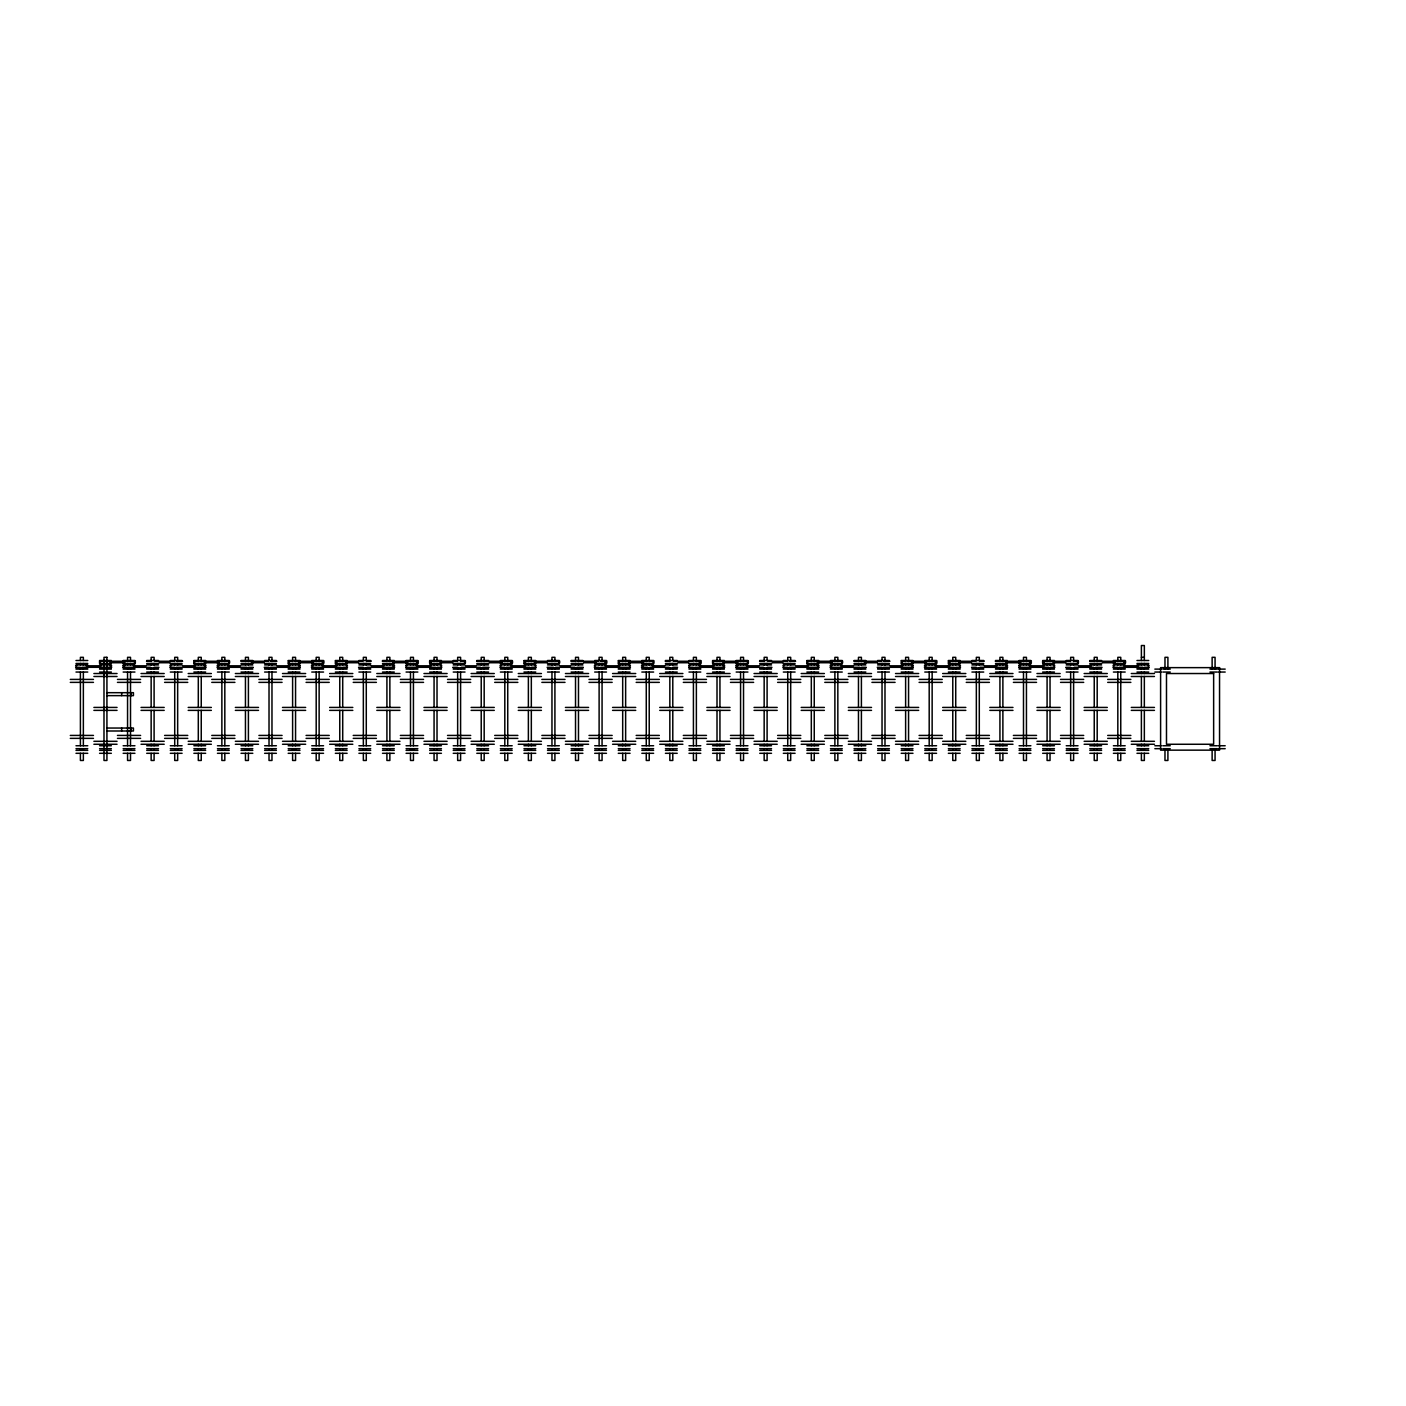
<?xml version="1.0" encoding="UTF-8"?>
<svg xmlns="http://www.w3.org/2000/svg" width="1406" height="1406" viewBox="0 0 1406 1406"><rect width="100%" height="100%" fill="white"/><g stroke="black" fill="none" stroke-linecap="round" stroke-linejoin="round"><path stroke-width="1.5" d="M1141.391 657.323L1144.343 657.323M75.994 660.504L87.77 660.504M99.562 660.504L111.355 660.504M123.148 660.504L134.941 660.504M146.716 660.504L158.509 660.504M170.302 660.504L182.095 660.504M193.87 660.504L205.663 660.504M217.455 660.504L229.248 660.504M241.024 660.504L252.816 660.504M264.609 660.504L276.402 660.504M288.177 660.504L299.97 660.504M311.763 660.504L323.556 660.504M335.349 660.504L347.124 660.504M358.917 660.504L370.709 660.504M382.502 660.504L394.278 660.504M406.07 660.504L417.863 660.504M429.656 660.504L441.431 660.504M453.224 660.504L465.017 660.504M476.81 660.504L488.585 660.504M500.378 660.504L512.171 660.504M523.963 660.504L535.756 660.504M547.532 660.504L559.324 660.504M571.117 660.504L582.91 660.504M594.685 660.504L606.478 660.504M618.271 660.504L630.064 660.504M641.839 660.504L653.632 660.504M665.425 660.504L677.217 660.504M688.993 660.504L700.786 660.504M712.578 660.504L724.371 660.504M736.164 660.504L747.939 660.504M759.732 660.504L771.525 660.504M783.318 660.504L795.093 660.504M806.886 660.504L818.679 660.504M830.471 660.504L842.247 660.504M854.04 660.504L865.832 660.504M877.625 660.504L889.4 660.504M901.193 660.504L912.986 660.504M924.779 660.504L936.572 660.504M948.347 660.504L960.14 660.504M971.933 660.504L983.725 660.504M995.501 660.504L1007.294 660.504M1019.086 660.504L1030.879 660.504M1042.654 660.504L1054.447 660.504M1066.24 660.504L1078.033 660.504M1089.808 660.504L1101.601 660.504M1113.394 660.504L1125.187 660.504M1136.979 660.504L1148.755 660.504M99.369 661.259L104.114 661.259M105.643 661.259L129.211 661.259M130.74 661.259L135.468 661.259M146.523 661.259L151.268 661.259M154.941 661.259L174.221 661.259M176.365 661.259L182.639 661.259M193.677 661.259L198.422 661.259M199.951 661.259L229.793 661.259M240.83 661.259L268.528 661.259M270.673 661.259L276.947 661.259M287.984 661.259L292.729 661.259M294.258 661.259L324.101 661.259M335.155 661.259L362.836 661.259M366.509 661.259L371.254 661.259M382.309 661.259L387.037 661.259M388.566 661.259L418.408 661.259M429.463 661.259L457.161 661.259M460.817 661.259L465.562 661.259M476.616 661.259L481.344 661.259M482.873 661.259L512.715 661.259M523.77 661.259L553.613 661.259M555.124 661.259L559.869 661.259M570.924 661.259L575.652 661.259M577.181 661.259L598.622 661.259M600.766 661.259L607.023 661.259M618.078 661.259L647.92 661.259M649.449 661.259L654.177 661.259M665.231 661.259L669.959 661.259M673.632 661.259L692.93 661.259M695.074 661.259L701.33 661.259M712.385 661.259L717.13 661.259M718.642 661.259L742.227 661.259M743.756 661.259L748.484 661.259M759.539 661.259L764.284 661.259M767.94 661.259L787.237 661.259M789.381 661.259L795.638 661.259M806.692 661.259L811.438 661.259M812.949 661.259L842.792 661.259M853.846 661.259L881.544 661.259M883.689 661.259L889.945 661.259M901 661.259L905.745 661.259M907.274 661.259L937.099 661.259M948.154 661.259L975.852 661.259M979.525 661.259L984.27 661.259M995.307 661.259L1000.053 661.259M1001.582 661.259L1031.424 661.259M1042.461 661.259L1070.159 661.259M1073.832 661.259L1078.578 661.259M1089.615 661.259L1094.36 661.259M1095.889 661.259L1125.731 661.259M99.369 662.736L100.529 662.736M109.914 662.736L124.923 662.736M134.326 662.736L135.468 662.736M159.23 662.736L169.933 662.736M193.677 662.736L194.836 662.736M204.239 662.736L219.231 662.736M228.633 662.736L229.793 662.736M251.393 662.736L264.24 662.736M287.984 662.736L289.144 662.736M298.547 662.736L313.538 662.736M322.255 662.736L324.101 662.736M335.155 662.736L336.983 662.736M345.7 662.736L358.565 662.736M392.854 662.736L407.863 662.736M416.563 662.736L418.408 662.736M429.463 662.736L431.291 662.736M440.008 662.736L452.873 662.736M464.402 662.736L465.562 662.736M489.306 662.736L502.17 662.736M510.624 662.736L512.715 662.736M523.77 662.736L525.598 662.736M534.315 662.736L547.18 662.736M558.709 662.736L559.869 662.736M583.613 662.736L596.478 662.736M604.932 662.736L607.023 662.736M618.078 662.736L619.238 662.736M628.623 662.736L643.632 662.736M653.017 662.736L654.177 662.736M677.92 662.736L688.641 662.736M699.239 662.736L701.33 662.736M712.385 662.736L713.545 662.736M722.93 662.736L737.939 662.736M747.324 662.736L748.484 662.736M772.228 662.736L782.949 662.736M806.692 662.736L807.852 662.736M817.238 662.736L832.247 662.736M841.632 662.736L842.792 662.736M864.391 662.736L877.256 662.736M901 662.736L902.16 662.736M911.545 662.736L926.554 662.736M935.271 662.736L937.099 662.736M948.154 662.736L949.999 662.736M958.716 662.736L971.564 662.736M1005.87 662.736L1020.861 662.736M1029.579 662.736L1031.424 662.736M1042.461 662.736L1044.307 662.736M1053.024 662.736L1065.871 662.736M1077.418 662.736L1078.578 662.736M1102.322 662.736L1115.169 662.736M1123.622 662.736L1125.731 662.736M75.994 663.456L87.77 663.456M99.562 663.456L111.355 663.456M123.148 663.456L134.941 663.456M146.716 663.456L158.509 663.456M170.302 663.456L182.095 663.456M193.87 663.456L205.663 663.456M217.455 663.456L229.248 663.456M241.024 663.456L252.816 663.456M264.609 663.456L276.402 663.456M288.177 663.456L299.97 663.456M311.763 663.456L323.556 663.456M335.349 663.456L347.124 663.456M358.917 663.456L370.709 663.456M382.502 663.456L394.278 663.456M406.07 663.456L417.863 663.456M429.656 663.456L441.431 663.456M453.224 663.456L465.017 663.456M476.81 663.456L488.585 663.456M500.378 663.456L512.171 663.456M523.963 663.456L535.756 663.456M547.532 663.456L559.324 663.456M571.117 663.456L582.91 663.456M594.685 663.456L606.478 663.456M618.271 663.456L630.064 663.456M641.839 663.456L653.632 663.456M665.425 663.456L677.217 663.456M688.993 663.456L700.786 663.456M712.578 663.456L724.371 663.456M736.164 663.456L747.939 663.456M759.732 663.456L771.525 663.456M783.318 663.456L795.093 663.456M806.886 663.456L818.679 663.456M830.471 663.456L842.247 663.456M854.04 663.456L865.832 663.456M877.625 663.456L889.4 663.456M901.193 663.456L912.986 663.456M924.779 663.456L936.572 663.456M948.347 663.456L960.14 663.456M971.933 663.456L983.725 663.456M995.501 663.456L1007.294 663.456M1019.086 663.456L1030.879 663.456M1042.654 663.456L1054.447 663.456M1066.24 663.456L1078.033 663.456M1089.808 663.456L1101.601 663.456M1113.394 663.456L1125.187 663.456M1136.979 663.456L1148.755 663.456M75.994 664.933L87.77 664.933M99.562 664.933L111.355 664.933M123.148 664.933L134.941 664.933M146.716 664.933L158.509 664.933M170.302 664.933L182.095 664.933M193.87 664.933L205.663 664.933M217.455 664.933L229.248 664.933M241.024 664.933L252.816 664.933M264.609 664.933L276.402 664.933M288.177 664.933L299.97 664.933M311.763 664.933L323.556 664.933M335.349 664.933L347.124 664.933M358.917 664.933L370.709 664.933M382.502 664.933L394.278 664.933M406.07 664.933L417.863 664.933M429.656 664.933L441.431 664.933M453.224 664.933L465.017 664.933M476.81 664.933L488.585 664.933M500.378 664.933L512.171 664.933M523.963 664.933L535.756 664.933M547.532 664.933L559.324 664.933M571.117 664.933L582.91 664.933M594.685 664.933L606.478 664.933M618.271 664.933L630.064 664.933M641.839 664.933L653.632 664.933M665.425 664.933L677.217 664.933M688.993 664.933L700.786 664.933M712.578 664.933L724.371 664.933M736.164 664.933L747.939 664.933M759.732 664.933L771.525 664.933M783.318 664.933L795.093 664.933M806.886 664.933L818.679 664.933M830.471 664.933L842.247 664.933M854.04 664.933L865.832 664.933M877.625 664.933L889.4 664.933M901.193 664.933L912.986 664.933M924.779 664.933L936.572 664.933M948.347 664.933L960.14 664.933M971.933 664.933L983.725 664.933M995.501 664.933L1007.294 664.933M1019.086 664.933L1030.879 664.933M1042.654 664.933L1054.447 664.933M1066.24 664.933L1078.033 664.933M1089.808 664.933L1101.601 664.933M1113.394 664.933L1125.187 664.933M1136.979 664.933L1148.755 664.933M75.625 665.829L76.785 665.829M86.17 665.829L101.179 665.829M109.896 665.829L111.724 665.829M122.779 665.829L124.87 665.829M133.324 665.829L146.189 665.829M169.933 665.829L171.093 665.829M182.622 665.829L195.487 665.829M204.204 665.829L206.032 665.829M217.086 665.829L218.914 665.829M227.631 665.829L240.496 665.829M276.929 665.829L289.794 665.829M298.511 665.829L300.339 665.829M311.394 665.829L313.222 665.829M321.939 665.829L336.948 665.829M346.333 665.829L347.493 665.829M371.237 665.829L384.102 665.829M392.555 665.829L394.647 665.829M405.701 665.829L406.861 665.829M416.246 665.829L431.255 665.829M440.64 665.829L441.8 665.829M465.544 665.829L476.265 665.829M500.009 665.829L501.169 665.829M510.571 665.829L525.563 665.829M534.965 665.829L536.108 665.829M559.869 665.829L570.572 665.829M594.316 665.829L595.476 665.829M604.879 665.829L619.87 665.829M629.273 665.829L630.433 665.829M641.47 665.829L643.579 665.829M652.033 665.829L664.88 665.829M688.641 665.829L689.784 665.829M699.186 665.829L714.178 665.829M722.895 665.829L724.74 665.829M735.795 665.829L737.886 665.829M746.34 665.829L759.205 665.829M782.949 665.829L784.109 665.829M795.638 665.829L808.503 665.829M817.202 665.829L819.048 665.829M830.102 665.829L831.93 665.829M840.647 665.829L853.512 665.829M889.945 665.829L902.81 665.829M911.527 665.829L913.355 665.829M924.41 665.829L926.238 665.829M934.955 665.829L949.964 665.829M959.349 665.829L960.509 665.829M984.253 665.829L997.118 665.829M1005.571 665.829L1007.663 665.829M1018.717 665.829L1020.545 665.829M1029.262 665.829L1044.271 665.829M1053.656 665.829L1054.816 665.829M1078.56 665.829L1091.425 665.829M1113.025 665.829L1114.185 665.829M1123.57 665.829L1138.579 665.829M1147.964 665.829L1149.124 665.829M75.625 667.305L80.353 667.305M81.882 667.305L111.724 667.305M122.779 667.305L150.477 667.305M154.133 667.305L158.878 667.305M169.933 667.305L174.66 667.305M176.189 667.305L206.032 667.305M217.086 667.305L246.929 667.305M248.458 667.305L253.185 667.305M264.24 667.305L268.985 667.305M270.497 667.305L300.339 667.305M311.394 667.305L341.236 667.305M342.765 667.305L347.493 667.305M358.548 667.305L363.293 667.305M366.948 667.305L394.647 667.305M405.701 667.305L435.544 667.305M437.073 667.305L441.8 667.305M452.855 667.305L457.6 667.305M461.273 667.305L480.553 667.305M482.697 667.305L488.954 667.305M500.009 667.305L504.754 667.305M506.283 667.305L529.851 667.305M531.38 667.305L536.108 667.305M547.162 667.305L553.437 667.305M555.581 667.305L574.861 667.305M577.005 667.305L583.279 667.305M594.316 667.305L599.061 667.305M600.59 667.305L630.433 667.305M641.47 667.305L647.744 667.305M649.888 667.305L669.168 667.305M672.841 667.305L677.587 667.305M688.641 667.305L693.369 667.305M694.898 667.305L724.74 667.305M735.795 667.305L763.476 667.305M767.149 667.305L771.894 667.305M782.949 667.305L787.676 667.305M789.205 667.305L819.048 667.305M830.102 667.305L859.945 667.305M861.456 667.305L866.201 667.305M877.256 667.305L881.984 667.305M883.513 667.305L913.355 667.305M924.41 667.305L954.252 667.305M955.764 667.305L960.509 667.305M971.564 667.305L976.291 667.305M979.964 667.305L1007.663 667.305M1018.717 667.305L1048.56 667.305M1050.089 667.305L1054.816 667.305M1065.871 667.305L1070.616 667.305M1074.272 667.305L1093.569 667.305M1095.713 667.305L1101.97 667.305M1113.025 667.305L1117.77 667.305M1119.281 667.305L1142.867 667.305M1144.396 667.305L1149.124 667.305M75.994 667.885L87.77 667.885M99.562 667.885L111.355 667.885M123.148 667.885L134.941 667.885M146.716 667.885L158.509 667.885M170.302 667.885L182.095 667.885M193.87 667.885L205.663 667.885M217.455 667.885L229.248 667.885M241.024 667.885L252.816 667.885M264.609 667.885L276.402 667.885M288.177 667.885L299.97 667.885M311.763 667.885L323.556 667.885M335.349 667.885L347.124 667.885M358.917 667.885L370.709 667.885M382.502 667.885L394.278 667.885M406.07 667.885L417.863 667.885M429.656 667.885L441.431 667.885M453.224 667.885L465.017 667.885M476.81 667.885L488.585 667.885M500.378 667.885L512.171 667.885M523.963 667.885L535.756 667.885M547.532 667.885L559.324 667.885M571.117 667.885L582.91 667.885M594.685 667.885L606.478 667.885M618.271 667.885L630.064 667.885M641.839 667.885L653.632 667.885M665.425 667.885L677.217 667.885M688.993 667.885L700.786 667.885M712.578 667.885L724.371 667.885M736.164 667.885L747.939 667.885M759.732 667.885L771.525 667.885M783.318 667.885L795.093 667.885M806.886 667.885L818.679 667.885M830.471 667.885L842.247 667.885M854.04 667.885L865.832 667.885M877.625 667.885L889.4 667.885M901.193 667.885L912.986 667.885M924.779 667.885L936.572 667.885M948.347 667.885L960.14 667.885M971.933 667.885L983.725 667.885M995.501 667.885L1007.294 667.885M1019.086 667.885L1030.879 667.885M1042.654 667.885L1054.447 667.885M1066.24 667.885L1078.033 667.885M1089.808 667.885L1101.601 667.885M1113.394 667.885L1125.187 667.885M1136.979 667.885L1148.755 667.885M75.994 669.115L87.77 669.115M99.562 669.115L111.355 669.115M123.148 669.115L134.941 669.115M146.716 669.115L158.509 669.115M170.302 669.115L182.095 669.115M193.87 669.115L205.663 669.115M217.455 669.115L229.248 669.115M241.024 669.115L252.816 669.115M264.609 669.115L276.402 669.115M288.177 669.115L299.97 669.115M311.763 669.115L323.556 669.115M335.349 669.115L347.124 669.115M358.917 669.115L370.709 669.115M382.502 669.115L394.278 669.115M406.07 669.115L417.863 669.115M429.656 669.115L441.431 669.115M453.224 669.115L465.017 669.115M476.81 669.115L488.585 669.115M500.378 669.115L512.171 669.115M523.963 669.115L535.756 669.115M547.532 669.115L559.324 669.115M571.117 669.115L582.91 669.115M594.685 669.115L606.478 669.115M618.271 669.115L630.064 669.115M641.839 669.115L653.632 669.115M665.425 669.115L677.217 669.115M688.993 669.115L700.786 669.115M712.578 669.115L724.371 669.115M736.164 669.115L747.939 669.115M759.732 669.115L771.525 669.115M783.318 669.115L795.093 669.115M806.886 669.115L818.679 669.115M830.471 669.115L842.247 669.115M854.04 669.115L865.832 669.115M877.625 669.115L889.4 669.115M901.193 669.115L912.986 669.115M924.779 669.115L936.572 669.115M948.347 669.115L960.14 669.115M971.933 669.115L983.725 669.115M995.501 669.115L1007.294 669.115M1019.086 669.115L1030.879 669.115M1042.654 669.115L1054.447 669.115M1066.24 669.115L1078.033 669.115M1089.808 669.115L1101.601 669.115M1113.394 669.115L1125.187 669.115M1136.979 669.115L1148.755 669.115M1154.853 669.115L1161.233 669.115M1162.797 669.115L1170.249 669.115M1209.951 669.115L1217.403 669.115M1218.65 669.115L1225.188 669.115M75.994 672.05L87.77 672.05M99.562 672.05L111.355 672.05M123.148 672.05L134.941 672.05M146.716 672.05L158.509 672.05M170.302 672.05L182.095 672.05M193.87 672.05L205.663 672.05M217.455 672.05L229.248 672.05M241.024 672.05L252.816 672.05M264.609 672.05L276.402 672.05M288.177 672.05L299.97 672.05M311.763 672.05L323.556 672.05M335.349 672.05L347.124 672.05M358.917 672.05L370.709 672.05M382.502 672.05L394.278 672.05M406.07 672.05L417.863 672.05M429.656 672.05L441.431 672.05M453.224 672.05L465.017 672.05M476.81 672.05L488.585 672.05M500.378 672.05L512.171 672.05M523.963 672.05L535.756 672.05M547.532 672.05L559.324 672.05M571.117 672.05L582.91 672.05M594.685 672.05L606.478 672.05M618.271 672.05L630.064 672.05M641.839 672.05L653.632 672.05M665.425 672.05L677.217 672.05M688.993 672.05L700.786 672.05M712.578 672.05L724.371 672.05M736.164 672.05L747.939 672.05M759.732 672.05L771.525 672.05M783.318 672.05L795.093 672.05M806.886 672.05L818.679 672.05M830.471 672.05L842.247 672.05M854.04 672.05L865.832 672.05M877.625 672.05L889.4 672.05M901.193 672.05L912.986 672.05M924.779 672.05L936.572 672.05M948.347 672.05L960.14 672.05M971.933 672.05L983.725 672.05M995.501 672.05L1007.294 672.05M1019.086 672.05L1030.879 672.05M1042.654 672.05L1054.447 672.05M1066.24 672.05L1078.033 672.05M1089.808 672.05L1101.601 672.05M1113.394 672.05L1125.187 672.05M1136.979 672.05L1148.755 672.05M1154.853 672.05L1161.233 672.05M1162.797 672.05L1170.249 672.05M1209.951 672.05L1217.403 672.05M1218.65 672.05L1225.188 672.05M93.886 673.527L117.049 673.527M141.039 673.527L164.203 673.527M188.193 673.527L211.357 673.527M235.347 673.527L258.511 673.527M282.501 673.527L305.664 673.527M329.654 673.527L352.818 673.527M376.808 673.527L399.972 673.527M423.962 673.527L447.126 673.527M471.115 673.527L494.279 673.527M518.269 673.527L541.433 673.527M565.423 673.527L588.587 673.527M612.577 673.527L635.74 673.527M659.73 673.527L682.894 673.527M706.884 673.527L730.048 673.527M754.038 673.527L777.219 673.527M801.192 673.527L824.373 673.527M848.345 673.527L871.527 673.527M895.517 673.527L918.68 673.527M942.67 673.527L965.834 673.527M989.824 673.527L1012.988 673.527M1036.978 673.527L1060.142 673.527M1084.131 673.527L1107.295 673.527M1131.285 673.527L1154.449 673.527M93.886 676.479L117.049 676.479M141.039 676.479L164.203 676.479M188.193 676.479L211.357 676.479M235.347 676.479L258.511 676.479M282.501 676.479L305.664 676.479M329.654 676.479L352.818 676.479M376.808 676.479L399.972 676.479M423.962 676.479L447.126 676.479M471.115 676.479L494.279 676.479M518.269 676.479L541.433 676.479M565.423 676.479L588.587 676.479M612.577 676.479L635.74 676.479M659.73 676.479L682.894 676.479M706.884 676.479L730.048 676.479M754.038 676.479L777.219 676.479M801.192 676.479L824.373 676.479M848.345 676.479L871.527 676.479M895.517 676.479L918.68 676.479M942.67 676.479L965.834 676.479M989.824 676.479L1012.988 676.479M1036.978 676.479L1060.142 676.479M1084.131 676.479L1107.295 676.479M1131.285 676.479L1154.449 676.479M70.3 679.414L93.464 679.414M117.454 679.414L140.618 679.414M164.607 679.414L187.771 679.414M211.761 679.414L234.925 679.414M258.915 679.414L282.079 679.414M306.069 679.414L329.232 679.414M353.222 679.414L376.404 679.414M400.376 679.414L423.558 679.414M447.53 679.414L470.711 679.414M494.701 679.414L517.865 679.414M541.855 679.414L565.019 679.414M589.009 679.414L612.172 679.414M636.162 679.414L659.326 679.414M683.316 679.414L706.48 679.414M730.47 679.414L753.634 679.414M777.623 679.414L800.787 679.414M824.777 679.414L847.941 679.414M871.931 679.414L895.095 679.414M919.085 679.414L942.248 679.414M966.238 679.414L989.402 679.414M1013.392 679.414L1036.556 679.414M1060.546 679.414L1083.71 679.414M1107.7 679.414L1130.863 679.414M70.3 682.367L93.464 682.367M117.454 682.367L140.618 682.367M164.607 682.367L187.771 682.367M211.761 682.367L234.925 682.367M258.915 682.367L282.079 682.367M306.069 682.367L329.232 682.367M353.222 682.367L376.404 682.367M400.376 682.367L423.558 682.367M447.53 682.367L470.711 682.367M494.701 682.367L517.865 682.367M541.855 682.367L565.019 682.367M589.009 682.367L612.172 682.367M636.162 682.367L659.326 682.367M683.316 682.367L706.48 682.367M730.47 682.367L753.634 682.367M777.623 682.367L800.787 682.367M824.777 682.367L847.941 682.367M871.931 682.367L895.095 682.367M919.085 682.367L942.248 682.367M966.238 682.367L989.402 682.367M1013.392 682.367L1036.556 682.367M1060.546 682.367L1083.71 682.367M1107.7 682.367L1130.863 682.367M106.926 692.683L133.429 692.683L133.429 695.636L106.926 695.636M93.886 707.429L117.049 707.429M141.039 707.429L164.203 707.429M188.193 707.429L211.357 707.429M235.347 707.429L258.511 707.429M282.501 707.429L305.664 707.429M329.654 707.429L352.818 707.429M376.808 707.429L399.972 707.429M423.962 707.429L447.126 707.429M471.115 707.429L494.279 707.429M518.269 707.429L541.433 707.429M565.423 707.429L588.587 707.429M612.577 707.429L635.74 707.429M659.73 707.429L682.894 707.429M706.884 707.429L730.048 707.429M754.038 707.429L777.219 707.429M801.192 707.429L824.373 707.429M848.345 707.429L871.527 707.429M895.517 707.429L918.68 707.429M942.67 707.429L965.834 707.429M989.824 707.429L1012.988 707.429M1036.978 707.429L1060.142 707.429M1084.131 707.429L1107.295 707.429M1131.285 707.429L1154.449 707.429M93.886 710.364L117.049 710.364M141.039 710.364L164.203 710.364M188.193 710.364L211.357 710.364M235.347 710.364L258.511 710.364M282.501 710.364L305.664 710.364M329.654 710.364L352.818 710.364M376.808 710.364L399.972 710.364M423.962 710.364L447.126 710.364M471.115 710.364L494.279 710.364M518.269 710.364L541.433 710.364M565.423 710.364L588.587 710.364M612.577 710.364L635.74 710.364M659.73 710.364L682.894 710.364M706.884 710.364L730.048 710.364M754.038 710.364L777.219 710.364M801.192 710.364L824.373 710.364M848.345 710.364L871.527 710.364M895.517 710.364L918.68 710.364M942.67 710.364L965.834 710.364M989.824 710.364L1012.988 710.364M1036.978 710.364L1060.142 710.364M1084.131 710.364L1107.295 710.364M1131.285 710.364L1154.449 710.364M106.926 728.044L133.429 728.044L133.429 730.997L106.926 730.997M70.3 735.426L93.464 735.426M117.454 735.426L140.618 735.426M164.607 735.426L187.771 735.426M211.761 735.426L234.925 735.426M258.915 735.426L282.079 735.426M306.069 735.426L329.232 735.426M353.222 735.426L376.404 735.426M400.376 735.426L423.558 735.426M447.53 735.426L470.711 735.426M494.701 735.426L517.865 735.426M541.855 735.426L565.019 735.426M589.009 735.426L612.172 735.426M636.162 735.426L659.326 735.426M683.316 735.426L706.48 735.426M730.47 735.426L753.634 735.426M777.623 735.426L800.787 735.426M824.777 735.426L847.941 735.426M871.931 735.426L895.095 735.426M919.085 735.426L942.248 735.426M966.238 735.426L989.402 735.426M1013.392 735.426L1036.556 735.426M1060.546 735.426L1083.71 735.426M1107.7 735.426L1130.863 735.426M70.3 738.361L93.464 738.361M117.454 738.361L140.618 738.361M164.607 738.361L187.771 738.361M211.761 738.361L234.925 738.361M258.915 738.361L282.079 738.361M306.069 738.361L329.232 738.361M353.222 738.361L376.404 738.361M400.376 738.361L423.558 738.361M447.53 738.361L470.711 738.361M494.701 738.361L517.865 738.361M541.855 738.361L565.019 738.361M589.009 738.361L612.172 738.361M636.162 738.361L659.326 738.361M683.316 738.361L706.48 738.361M730.47 738.361L753.634 738.361M777.623 738.361L800.787 738.361M824.777 738.361L847.941 738.361M871.931 738.361L895.095 738.361M919.085 738.361L942.248 738.361M966.238 738.361L989.402 738.361M1013.392 738.361L1036.556 738.361M1060.546 738.361L1083.71 738.361M1107.7 738.361L1130.863 738.361M93.886 741.314L117.049 741.314M141.039 741.314L164.203 741.314M188.193 741.314L211.357 741.314M235.347 741.314L258.511 741.314M282.501 741.314L305.664 741.314M329.654 741.314L352.818 741.314M376.808 741.314L399.972 741.314M423.962 741.314L447.126 741.314M471.115 741.314L494.279 741.314M518.269 741.314L541.433 741.314M565.423 741.314L588.587 741.314M612.577 741.314L635.74 741.314M659.73 741.314L682.894 741.314M706.884 741.314L730.048 741.314M754.038 741.314L777.219 741.314M801.192 741.314L824.373 741.314M848.345 741.314L871.527 741.314M895.517 741.314L918.68 741.314M942.67 741.314L965.834 741.314M989.824 741.314L1012.988 741.314M1036.978 741.314L1060.142 741.314M1084.131 741.314L1107.295 741.314M1131.285 741.314L1154.449 741.314M93.886 744.266L117.049 744.266M141.039 744.266L164.203 744.266M188.193 744.266L211.357 744.266M235.347 744.266L258.511 744.266M282.501 744.266L305.664 744.266M329.654 744.266L352.818 744.266M376.808 744.266L399.972 744.266M423.962 744.266L447.126 744.266M471.115 744.266L494.279 744.266M518.269 744.266L541.433 744.266M565.423 744.266L588.587 744.266M612.577 744.266L635.74 744.266M659.73 744.266L682.894 744.266M706.884 744.266L730.048 744.266M754.038 744.266L777.219 744.266M801.192 744.266L824.373 744.266M848.345 744.266L871.527 744.266M895.517 744.266L918.68 744.266M942.67 744.266L965.834 744.266M989.824 744.266L1012.988 744.266M1036.978 744.266L1060.142 744.266M1084.131 744.266L1107.295 744.266M1131.285 744.266L1154.449 744.266M75.994 745.742L87.77 745.742M99.562 745.742L111.355 745.742M123.148 745.742L134.941 745.742M146.716 745.742L158.509 745.742M170.302 745.742L182.095 745.742M193.87 745.742L205.663 745.742M217.455 745.742L229.248 745.742M241.024 745.742L252.816 745.742M264.609 745.742L276.402 745.742M288.177 745.742L299.97 745.742M311.763 745.742L323.556 745.742M335.349 745.742L347.124 745.742M358.917 745.742L370.709 745.742M382.502 745.742L394.278 745.742M406.07 745.742L417.863 745.742M429.656 745.742L441.431 745.742M453.224 745.742L465.017 745.742M476.81 745.742L488.585 745.742M500.378 745.742L512.171 745.742M523.963 745.742L535.756 745.742M547.532 745.742L559.324 745.742M571.117 745.742L582.91 745.742M594.685 745.742L606.478 745.742M618.271 745.742L630.064 745.742M641.839 745.742L653.632 745.742M665.425 745.742L677.217 745.742M688.993 745.742L700.786 745.742M712.578 745.742L724.371 745.742M736.164 745.742L747.939 745.742M759.732 745.742L771.525 745.742M783.318 745.742L795.093 745.742M806.886 745.742L818.679 745.742M830.471 745.742L842.247 745.742M854.04 745.742L865.832 745.742M877.625 745.742L889.4 745.742M901.193 745.742L912.986 745.742M924.779 745.742L936.572 745.742M948.347 745.742L960.14 745.742M971.933 745.742L983.725 745.742M995.501 745.742L1007.294 745.742M1019.086 745.742L1030.879 745.742M1042.654 745.742L1054.447 745.742M1066.24 745.742L1078.033 745.742M1089.808 745.742L1101.601 745.742M1113.394 745.742L1125.187 745.742M1136.979 745.742L1148.755 745.742M1154.853 745.742L1161.233 745.742M1162.797 745.742L1170.249 745.742M1209.951 745.742L1217.403 745.742M1218.65 745.742L1225.188 745.742M75.994 748.677L87.77 748.677M99.562 748.677L111.355 748.677M123.148 748.677L134.941 748.677M146.716 748.677L158.509 748.677M170.302 748.677L182.095 748.677M193.87 748.677L205.663 748.677M217.455 748.677L229.248 748.677M241.024 748.677L252.816 748.677M264.609 748.677L276.402 748.677M288.177 748.677L299.97 748.677M311.763 748.677L323.556 748.677M335.349 748.677L347.124 748.677M358.917 748.677L370.709 748.677M382.502 748.677L394.278 748.677M406.07 748.677L417.863 748.677M429.656 748.677L441.431 748.677M453.224 748.677L465.017 748.677M476.81 748.677L488.585 748.677M500.378 748.677L512.171 748.677M523.963 748.677L535.756 748.677M547.532 748.677L559.324 748.677M571.117 748.677L582.91 748.677M594.685 748.677L606.478 748.677M618.271 748.677L630.064 748.677M641.839 748.677L653.632 748.677M665.425 748.677L677.217 748.677M688.993 748.677L700.786 748.677M712.578 748.677L724.371 748.677M736.164 748.677L747.939 748.677M759.732 748.677L771.525 748.677M783.318 748.677L795.093 748.677M806.886 748.677L818.679 748.677M830.471 748.677L842.247 748.677M854.04 748.677L865.832 748.677M877.625 748.677L889.4 748.677M901.193 748.677L912.986 748.677M924.779 748.677L936.572 748.677M948.347 748.677L960.14 748.677M971.933 748.677L983.725 748.677M995.501 748.677L1007.294 748.677M1019.086 748.677L1030.879 748.677M1042.654 748.677L1054.447 748.677M1066.24 748.677L1078.033 748.677M1089.808 748.677L1101.601 748.677M1113.394 748.677L1125.187 748.677M1136.979 748.677L1148.755 748.677M1154.853 748.677L1161.233 748.677M1162.797 748.677L1170.249 748.677M1209.951 748.677L1217.403 748.677M1218.65 748.677L1225.188 748.677M75.994 750.347L87.77 750.347M99.562 750.347L111.355 750.347M123.148 750.347L134.941 750.347M146.716 750.347L158.509 750.347M170.302 750.347L182.095 750.347M193.87 750.347L205.663 750.347M217.455 750.347L229.248 750.347M241.024 750.347L252.816 750.347M264.609 750.347L276.402 750.347M288.177 750.347L299.97 750.347M311.763 750.347L323.556 750.347M335.349 750.347L347.124 750.347M358.917 750.347L370.709 750.347M382.502 750.347L394.278 750.347M406.07 750.347L417.863 750.347M429.656 750.347L441.431 750.347M453.224 750.347L465.017 750.347M476.81 750.347L488.585 750.347M500.378 750.347L512.171 750.347M523.963 750.347L535.756 750.347M547.532 750.347L559.324 750.347M571.117 750.347L582.91 750.347M594.685 750.347L606.478 750.347M618.271 750.347L630.064 750.347M641.839 750.347L653.632 750.347M665.425 750.347L677.217 750.347M688.993 750.347L700.786 750.347M712.578 750.347L724.371 750.347M736.164 750.347L747.939 750.347M759.732 750.347L771.525 750.347M783.318 750.347L795.093 750.347M806.886 750.347L818.679 750.347M830.471 750.347L842.247 750.347M854.04 750.347L865.832 750.347M877.625 750.347L889.4 750.347M901.193 750.347L912.986 750.347M924.779 750.347L936.572 750.347M948.347 750.347L960.14 750.347M971.933 750.347L983.725 750.347M995.501 750.347L1007.294 750.347M1019.086 750.347L1030.879 750.347M1042.654 750.347L1054.447 750.347M1066.24 750.347L1078.033 750.347M1089.808 750.347L1101.601 750.347M1113.394 750.347L1125.187 750.347M1136.979 750.347L1148.755 750.347M75.994 753.3L87.77 753.3M99.562 753.3L111.355 753.3M123.148 753.3L134.941 753.3M146.716 753.3L158.509 753.3M170.302 753.3L182.095 753.3M193.87 753.3L205.663 753.3M217.455 753.3L229.248 753.3M241.024 753.3L252.816 753.3M264.609 753.3L276.402 753.3M288.177 753.3L299.97 753.3M311.763 753.3L323.556 753.3M335.349 753.3L347.124 753.3M358.917 753.3L370.709 753.3M382.502 753.3L394.278 753.3M406.07 753.3L417.863 753.3M429.656 753.3L441.431 753.3M453.224 753.3L465.017 753.3M476.81 753.3L488.585 753.3M500.378 753.3L512.171 753.3M523.963 753.3L535.756 753.3M547.532 753.3L559.324 753.3M571.117 753.3L582.91 753.3M594.685 753.3L606.478 753.3M618.271 753.3L630.064 753.3M641.839 753.3L653.632 753.3M665.425 753.3L677.217 753.3M688.993 753.3L700.786 753.3M712.578 753.3L724.371 753.3M736.164 753.3L747.939 753.3M759.732 753.3L771.525 753.3M783.318 753.3L795.093 753.3M806.886 753.3L818.679 753.3M830.471 753.3L842.247 753.3M854.04 753.3L865.832 753.3M877.625 753.3L889.4 753.3M901.193 753.3L912.986 753.3M924.779 753.3L936.572 753.3M948.347 753.3L960.14 753.3M971.933 753.3L983.725 753.3M995.501 753.3L1007.294 753.3M1019.086 753.3L1030.879 753.3M1042.654 753.3L1054.447 753.3M1066.24 753.3L1078.033 753.3M1089.808 753.3L1101.601 753.3M1113.394 753.3L1125.187 753.3M1136.979 753.3L1148.755 753.3M1215.065 669.115L1215.065 657.323L1212.13 657.323L1212.13 669.115M1215.065 750.646L1215.065 760.47L1212.13 760.47L1212.13 750.646M1167.911 669.115L1167.911 657.323L1164.976 657.323L1164.976 669.115M1167.911 750.646L1167.911 760.47L1164.976 760.47L1164.976 750.646M1144.343 660.504L1144.343 645.53L1141.391 645.53L1141.391 660.504M1144.343 663.456L1144.343 664.933M1144.343 667.885L1144.343 669.115M1144.343 672.05L1144.343 673.527M1144.343 676.479L1144.343 707.429M1144.343 710.364L1144.343 741.314M1144.343 744.266L1144.343 745.742M1144.343 748.677L1144.343 750.347M1144.343 753.3L1144.343 760.47L1141.391 760.47L1141.391 753.3M1141.391 663.456L1141.391 664.933M1141.391 667.885L1141.391 669.115M1141.391 672.05L1141.391 673.527M1141.391 676.479L1141.391 707.429M1141.391 710.364L1141.391 741.314M1141.391 744.266L1141.391 745.742M1141.391 748.677L1141.391 750.347M1120.758 660.504L1120.758 657.323L1117.823 657.323L1117.823 660.504M1120.758 663.456L1120.758 664.933M1120.758 667.885L1120.758 669.115M1120.758 672.05L1120.758 745.742M1120.758 748.677L1120.758 750.347M1120.758 753.3L1120.758 760.47L1117.823 760.47L1117.823 753.3M1117.823 663.456L1117.823 664.933M1117.823 667.885L1117.823 669.115M1117.823 672.05L1117.823 745.742M1117.823 748.677L1117.823 750.347M1097.19 660.504L1097.19 657.323L1094.237 657.323L1094.237 660.504M1097.19 663.456L1097.19 664.933M1097.19 667.885L1097.19 669.115M1097.19 672.05L1097.19 673.527M1097.19 676.479L1097.19 707.429M1097.19 710.364L1097.19 741.314M1097.19 744.266L1097.19 745.742M1097.19 748.677L1097.19 750.347M1097.19 753.3L1097.19 760.47L1094.237 760.47L1094.237 753.3M1094.237 663.456L1094.237 664.933M1094.237 667.885L1094.237 669.115M1094.237 672.05L1094.237 673.527M1094.237 676.479L1094.237 707.429M1094.237 710.364L1094.237 741.314M1094.237 744.266L1094.237 745.742M1094.237 748.677L1094.237 750.347M1073.604 660.504L1073.604 657.323L1070.651 657.323L1070.651 660.504M1073.604 663.456L1073.604 664.933M1073.604 667.885L1073.604 669.115M1073.604 672.05L1073.604 745.742M1073.604 748.677L1073.604 750.347M1073.604 753.3L1073.604 760.47L1070.651 760.47L1070.651 753.3M1070.651 663.456L1070.651 664.933M1070.651 667.885L1070.651 669.115M1070.651 672.05L1070.651 745.742M1070.651 748.677L1070.651 750.347M1050.036 660.504L1050.036 657.323L1047.083 657.323L1047.083 660.504M1050.036 663.456L1050.036 664.933M1050.036 667.885L1050.036 669.115M1050.036 672.05L1050.036 673.527M1050.036 676.479L1050.036 707.429M1050.036 710.364L1050.036 741.314M1050.036 744.266L1050.036 745.742M1050.036 748.677L1050.036 750.347M1050.036 753.3L1050.036 760.47L1047.083 760.47L1047.083 753.3M1047.083 663.456L1047.083 664.933M1047.083 667.885L1047.083 669.115M1047.083 672.05L1047.083 673.527M1047.083 676.479L1047.083 707.429M1047.083 710.364L1047.083 741.314M1047.083 744.266L1047.083 745.742M1047.083 748.677L1047.083 750.347M1026.45 660.504L1026.45 657.323L1023.498 657.323L1023.498 660.504M1026.45 663.456L1026.45 664.933M1026.45 667.885L1026.45 669.115M1026.45 672.05L1026.45 745.742M1026.45 748.677L1026.45 750.347M1026.45 753.3L1026.45 760.47L1023.498 760.47L1023.498 753.3M1023.498 663.456L1023.498 664.933M1023.498 667.885L1023.498 669.115M1023.498 672.05L1023.498 745.742M1023.498 748.677L1023.498 750.347M1002.882 660.504L1002.882 657.323L999.93 657.323L999.93 660.504M1002.882 663.456L1002.882 664.933M1002.882 667.885L1002.882 669.115M1002.882 672.05L1002.882 673.527M1002.882 676.479L1002.882 707.429M1002.882 710.364L1002.882 741.314M1002.882 744.266L1002.882 745.742M1002.882 748.677L1002.882 750.347M1002.882 753.3L1002.882 760.47L999.93 760.47L999.93 753.3M999.93 663.456L999.93 664.933M999.93 667.885L999.93 669.115M999.93 672.05L999.93 673.527M999.93 676.479L999.93 707.429M999.93 710.364L999.93 741.314M999.93 744.266L999.93 745.742M999.93 748.677L999.93 750.347M979.297 660.504L979.297 657.323L976.344 657.323L976.344 660.504M979.297 663.456L979.297 664.933M979.297 667.885L979.297 669.115M979.297 672.05L979.297 745.742M979.297 748.677L979.297 750.347M979.297 753.3L979.297 760.47L976.344 760.47L976.344 753.3M976.344 663.456L976.344 664.933M976.344 667.885L976.344 669.115M976.344 672.05L976.344 745.742M976.344 748.677L976.344 750.347M955.728 660.504L955.728 657.323L952.776 657.323L952.776 660.504M955.728 663.456L955.728 664.933M955.728 667.885L955.728 669.115M955.728 672.05L955.728 673.527M955.728 676.479L955.728 707.429M955.728 710.364L955.728 741.314M955.728 744.266L955.728 745.742M955.728 748.677L955.728 750.347M955.728 753.3L955.728 760.47L952.776 760.47L952.776 753.3M952.776 663.456L952.776 664.933M952.776 667.885L952.776 669.115M952.776 672.05L952.776 673.527M952.776 676.479L952.776 707.429M952.776 710.364L952.776 741.314M952.776 744.266L952.776 745.742M952.776 748.677L952.776 750.347M932.143 660.504L932.143 657.323L929.19 657.323L929.19 660.504M932.143 663.456L932.143 664.933M932.143 667.885L932.143 669.115M932.143 672.05L932.143 745.742M932.143 748.677L932.143 750.347M932.143 753.3L932.143 760.47L929.19 760.47L929.19 753.3M929.19 663.456L929.19 664.933M929.19 667.885L929.19 669.115M929.19 672.05L929.19 745.742M929.19 748.677L929.19 750.347M908.557 660.504L908.557 657.323L905.622 657.323L905.622 660.504M908.557 663.456L908.557 664.933M908.557 667.885L908.557 669.115M908.557 672.05L908.557 673.527M908.557 676.479L908.557 707.429M908.557 710.364L908.557 741.314M908.557 744.266L908.557 745.742M908.557 748.677L908.557 750.347M908.557 753.3L908.557 760.47L905.622 760.47L905.622 753.3M905.622 663.456L905.622 664.933M905.622 667.885L905.622 669.115M905.622 672.05L905.622 673.527M905.622 676.479L905.622 707.429M905.622 710.364L905.622 741.314M905.622 744.266L905.622 745.742M905.622 748.677L905.622 750.347M884.989 660.504L884.989 657.323L882.037 657.323L882.037 660.504M884.989 663.456L884.989 664.933M884.989 667.885L884.989 669.115M884.989 672.05L884.989 745.742M884.989 748.677L884.989 750.347M884.989 753.3L884.989 760.47L882.037 760.47L882.037 753.3M882.037 663.456L882.037 664.933M882.037 667.885L882.037 669.115M882.037 672.05L882.037 745.742M882.037 748.677L882.037 750.347M861.403 660.504L861.403 657.323L858.468 657.323L858.468 660.504M861.403 663.456L861.403 664.933M861.403 667.885L861.403 669.115M861.403 672.05L861.403 673.527M861.403 676.479L861.403 707.429M861.403 710.364L861.403 741.314M861.403 744.266L861.403 745.742M861.403 748.677L861.403 750.347M861.403 753.3L861.403 760.47L858.468 760.47L858.468 753.3M858.468 663.456L858.468 664.933M858.468 667.885L858.468 669.115M858.468 672.05L858.468 673.527M858.468 676.479L858.468 707.429M858.468 710.364L858.468 741.314M858.468 744.266L858.468 745.742M858.468 748.677L858.468 750.347M837.835 660.504L837.835 657.323L834.883 657.323L834.883 660.504M837.835 663.456L837.835 664.933M837.835 667.885L837.835 669.115M837.835 672.05L837.835 745.742M837.835 748.677L837.835 750.347M837.835 753.3L837.835 760.47L834.883 760.47L834.883 753.3M834.883 663.456L834.883 664.933M834.883 667.885L834.883 669.115M834.883 672.05L834.883 745.742M834.883 748.677L834.883 750.347M814.25 660.504L814.25 657.323L811.315 657.323L811.315 660.504M814.25 663.456L814.25 664.933M814.25 667.885L814.25 669.115M814.25 672.05L814.25 673.527M814.25 676.479L814.25 707.429M814.25 710.364L814.25 741.314M814.25 744.266L814.25 745.742M814.25 748.677L814.25 750.347M814.25 753.3L814.25 760.47L811.315 760.47L811.315 753.3M811.315 663.456L811.315 664.933M811.315 667.885L811.315 669.115M811.315 672.05L811.315 673.527M811.315 676.479L811.315 707.429M811.315 710.364L811.315 741.314M811.315 744.266L811.315 745.742M811.315 748.677L811.315 750.347M790.682 660.504L790.682 657.323L787.729 657.323L787.729 660.504M790.682 663.456L790.682 664.933M790.682 667.885L790.682 669.115M790.682 672.05L790.682 745.742M790.682 748.677L790.682 750.347M790.682 753.3L790.682 760.47L787.729 760.47L787.729 753.3M787.729 663.456L787.729 664.933M787.729 667.885L787.729 669.115M787.729 672.05L787.729 745.742M787.729 748.677L787.729 750.347M767.096 660.504L767.096 657.323L764.161 657.323L764.161 660.504M767.096 663.456L767.096 664.933M767.096 667.885L767.096 669.115M767.096 672.05L767.096 673.527M767.096 676.479L767.096 707.429M767.096 710.364L767.096 741.314M767.096 744.266L767.096 745.742M767.096 748.677L767.096 750.347M767.096 753.3L767.096 760.47L764.161 760.47L764.161 753.3M764.161 663.456L764.161 664.933M764.161 667.885L764.161 669.115M764.161 672.05L764.161 673.527M764.161 676.479L764.161 707.429M764.161 710.364L764.161 741.314M764.161 744.266L764.161 745.742M764.161 748.677L764.161 750.347M743.528 660.504L743.528 657.323L740.575 657.323L740.575 660.504M743.528 663.456L743.528 664.933M743.528 667.885L743.528 669.115M743.528 672.05L743.528 745.742M743.528 748.677L743.528 750.347M743.528 753.3L743.528 760.47L740.575 760.47L740.575 753.3M740.575 663.456L740.575 664.933M740.575 667.885L740.575 669.115M740.575 672.05L740.575 745.742M740.575 748.677L740.575 750.347M719.942 660.504L719.942 657.323L717.007 657.323L717.007 660.504M719.942 663.456L719.942 664.933M719.942 667.885L719.942 669.115M719.942 672.05L719.942 673.527M719.942 676.479L719.942 707.429M719.942 710.364L719.942 741.314M719.942 744.266L719.942 745.742M719.942 748.677L719.942 750.347M719.942 753.3L719.942 760.47L717.007 760.47L717.007 753.3M717.007 663.456L717.007 664.933M717.007 667.885L717.007 669.115M717.007 672.05L717.007 673.527M717.007 676.479L717.007 707.429M717.007 710.364L717.007 741.314M717.007 744.266L717.007 745.742M717.007 748.677L717.007 750.347M696.374 660.504L696.374 657.323L693.422 657.323L693.422 660.504M696.374 663.456L696.374 664.933M696.374 667.885L696.374 669.115M696.374 672.05L696.374 745.742M696.374 748.677L696.374 750.347M696.374 753.3L696.374 760.47L693.422 760.47L693.422 753.3M693.422 663.456L693.422 664.933M693.422 667.885L693.422 669.115M693.422 672.05L693.422 745.742M693.422 748.677L693.422 750.347M672.789 660.504L672.789 657.323L669.836 657.323L669.836 660.504M672.789 663.456L672.789 664.933M672.789 667.885L672.789 669.115M672.789 672.05L672.789 673.527M672.789 676.479L672.789 707.429M672.789 710.364L672.789 741.314M672.789 744.266L672.789 745.742M672.789 748.677L672.789 750.347M672.789 753.3L672.789 760.47L669.836 760.47L669.836 753.3M669.836 663.456L669.836 664.933M669.836 667.885L669.836 669.115M669.836 672.05L669.836 673.527M669.836 676.479L669.836 707.429M669.836 710.364L669.836 741.314M669.836 744.266L669.836 745.742M669.836 748.677L669.836 750.347M649.221 660.504L649.221 657.323L646.268 657.323L646.268 660.504M649.221 663.456L649.221 664.933M649.221 667.885L649.221 669.115M649.221 672.05L649.221 745.742M649.221 748.677L649.221 750.347M649.221 753.3L649.221 760.47L646.268 760.47L646.268 753.3M646.268 663.456L646.268 664.933M646.268 667.885L646.268 669.115M646.268 672.05L646.268 745.742M646.268 748.677L646.268 750.347M625.635 660.504L625.635 657.323L622.682 657.323L622.682 660.504M625.635 663.456L625.635 664.933M625.635 667.885L625.635 669.115M625.635 672.05L625.635 673.527M625.635 676.479L625.635 707.429M625.635 710.364L625.635 741.314M625.635 744.266L625.635 745.742M625.635 748.677L625.635 750.347M625.635 753.3L625.635 760.47L622.682 760.47L622.682 753.3M622.682 663.456L622.682 664.933M622.682 667.885L622.682 669.115M622.682 672.05L622.682 673.527M622.682 676.479L622.682 707.429M622.682 710.364L622.682 741.314M622.682 744.266L622.682 745.742M622.682 748.677L622.682 750.347M602.067 660.504L602.067 657.323L599.114 657.323L599.114 660.504M602.067 663.456L602.067 664.933M602.067 667.885L602.067 669.115M602.067 672.05L602.067 745.742M602.067 748.677L602.067 750.347M602.067 753.3L602.067 760.47L599.114 760.47L599.114 753.3M599.114 663.456L599.114 664.933M599.114 667.885L599.114 669.115M599.114 672.05L599.114 745.742M599.114 748.677L599.114 750.347M578.481 660.504L578.481 657.323L575.529 657.323L575.529 660.504M578.481 663.456L578.481 664.933M578.481 667.885L578.481 669.115M578.481 672.05L578.481 673.527M578.481 676.479L578.481 707.429M578.481 710.364L578.481 741.314M578.481 744.266L578.481 745.742M578.481 748.677L578.481 750.347M578.481 753.3L578.481 760.47L575.529 760.47L575.529 753.3M575.529 663.456L575.529 664.933M575.529 667.885L575.529 669.115M575.529 672.05L575.529 673.527M575.529 676.479L575.529 707.429M575.529 710.364L575.529 741.314M575.529 744.266L575.529 745.742M575.529 748.677L575.529 750.347M554.913 660.504L554.913 657.323L551.96 657.323L551.96 660.504M554.913 663.456L554.913 664.933M554.913 667.885L554.913 669.115M554.913 672.05L554.913 745.742M554.913 748.677L554.913 750.347M554.913 753.3L554.913 760.47L551.96 760.47L551.96 753.3M551.96 663.456L551.96 664.933M551.96 667.885L551.96 669.115M551.96 672.05L551.96 745.742M551.96 748.677L551.96 750.347M531.327 660.504L531.327 657.323L528.375 657.323L528.375 660.504M531.327 663.456L531.327 664.933M531.327 667.885L531.327 669.115M531.327 672.05L531.327 673.527M531.327 676.479L531.327 707.429M531.327 710.364L531.327 741.314M531.327 744.266L531.327 745.742M531.327 748.677L531.327 750.347M531.327 753.3L531.327 760.47L528.375 760.47L528.375 753.3M528.375 663.456L528.375 664.933M528.375 667.885L528.375 669.115M528.375 672.05L528.375 673.527M528.375 676.479L528.375 707.429M528.375 710.364L528.375 741.314M528.375 744.266L528.375 745.742M528.375 748.677L528.375 750.347M507.742 660.504L507.742 657.323L504.807 657.323L504.807 660.504M507.742 663.456L507.742 664.933M507.742 667.885L507.742 669.115M507.742 672.05L507.742 745.742M507.742 748.677L507.742 750.347M507.742 753.3L507.742 760.47L504.807 760.47L504.807 753.3M504.807 663.456L504.807 664.933M504.807 667.885L504.807 669.115M504.807 672.05L504.807 745.742M504.807 748.677L504.807 750.347M484.174 660.504L484.174 657.323L481.221 657.323L481.221 660.504M484.174 663.456L484.174 664.933M484.174 667.885L484.174 669.115M484.174 672.05L484.174 673.527M484.174 676.479L484.174 707.429M484.174 710.364L484.174 741.314M484.174 744.266L484.174 745.742M484.174 748.677L484.174 750.347M484.174 753.3L484.174 760.47L481.221 760.47L481.221 753.3M481.221 663.456L481.221 664.933M481.221 667.885L481.221 669.115M481.221 672.05L481.221 673.527M481.221 676.479L481.221 707.429M481.221 710.364L481.221 741.314M481.221 744.266L481.221 745.742M481.221 748.677L481.221 750.347M460.588 660.504L460.588 657.323L457.653 657.323L457.653 660.504M460.588 663.456L460.588 664.933M460.588 667.885L460.588 669.115M460.588 672.05L460.588 745.742M460.588 748.677L460.588 750.347M460.588 753.3L460.588 760.47L457.653 760.47L457.653 753.3M457.653 663.456L457.653 664.933M457.653 667.885L457.653 669.115M457.653 672.05L457.653 745.742M457.653 748.677L457.653 750.347M437.02 660.504L437.02 657.323L434.067 657.323L434.067 660.504M437.02 663.456L437.02 664.933M437.02 667.885L437.02 669.115M437.02 672.05L437.02 673.527M437.02 676.479L437.02 707.429M437.02 710.364L437.02 741.314M437.02 744.266L437.02 745.742M437.02 748.677L437.02 750.347M437.02 753.3L437.02 760.47L434.067 760.47L434.067 753.3M434.067 663.456L434.067 664.933M434.067 667.885L434.067 669.115M434.067 672.05L434.067 673.527M434.067 676.479L434.067 707.429M434.067 710.364L434.067 741.314M434.067 744.266L434.067 745.742M434.067 748.677L434.067 750.347M413.434 660.504L413.434 657.323L410.499 657.323L410.499 660.504M413.434 663.456L413.434 664.933M413.434 667.885L413.434 669.115M413.434 672.05L413.434 745.742M413.434 748.677L413.434 750.347M413.434 753.3L413.434 760.47L410.499 760.47L410.499 753.3M410.499 663.456L410.499 664.933M410.499 667.885L410.499 669.115M410.499 672.05L410.499 745.742M410.499 748.677L410.499 750.347M389.866 660.504L389.866 657.323L386.914 657.323L386.914 660.504M389.866 663.456L389.866 664.933M389.866 667.885L389.866 669.115M389.866 672.05L389.866 673.527M389.866 676.479L389.866 707.429M389.866 710.364L389.866 741.314M389.866 744.266L389.866 745.742M389.866 748.677L389.866 750.347M389.866 753.3L389.866 760.47L386.914 760.47L386.914 753.3M386.914 663.456L386.914 664.933M386.914 667.885L386.914 669.115M386.914 672.05L386.914 673.527M386.914 676.479L386.914 707.429M386.914 710.364L386.914 741.314M386.914 744.266L386.914 745.742M386.914 748.677L386.914 750.347M366.281 660.504L366.281 657.323L363.346 657.323L363.346 660.504M366.281 663.456L366.281 664.933M366.281 667.885L366.281 669.115M366.281 672.05L366.281 745.742M366.281 748.677L366.281 750.347M366.281 753.3L366.281 760.47L363.346 760.47L363.346 753.3M363.346 663.456L363.346 664.933M363.346 667.885L363.346 669.115M363.346 672.05L363.346 745.742M363.346 748.677L363.346 750.347M342.713 660.504L342.713 657.323L339.76 657.323L339.76 660.504M342.713 663.456L342.713 664.933M342.713 667.885L342.713 669.115M342.713 672.05L342.713 673.527M342.713 676.479L342.713 707.429M342.713 710.364L342.713 741.314M342.713 744.266L342.713 745.742M342.713 748.677L342.713 750.347M342.713 753.3L342.713 760.47L339.76 760.47L339.76 753.3M339.76 663.456L339.76 664.933M339.76 667.885L339.76 669.115M339.76 672.05L339.76 673.527M339.76 676.479L339.76 707.429M339.76 710.364L339.76 741.314M339.76 744.266L339.76 745.742M339.76 748.677L339.76 750.347M319.127 660.504L319.127 657.323L316.192 657.323L316.192 660.504M319.127 663.456L319.127 664.933M319.127 667.885L319.127 669.115M319.127 672.05L319.127 745.742M319.127 748.677L319.127 750.347M319.127 753.3L319.127 760.47L316.192 760.47L316.192 753.3M316.192 663.456L316.192 664.933M316.192 667.885L316.192 669.115M316.192 672.05L316.192 745.742M316.192 748.677L316.192 750.347M295.559 660.504L295.559 657.323L292.606 657.323L292.606 660.504M295.559 663.456L295.559 664.933M295.559 667.885L295.559 669.115M295.559 672.05L295.559 673.527M295.559 676.479L295.559 707.429M295.559 710.364L295.559 741.314M295.559 744.266L295.559 745.742M295.559 748.677L295.559 750.347M295.559 753.3L295.559 760.47L292.606 760.47L292.606 753.3M292.606 663.456L292.606 664.933M292.606 667.885L292.606 669.115M292.606 672.05L292.606 673.527M292.606 676.479L292.606 707.429M292.606 710.364L292.606 741.314M292.606 744.266L292.606 745.742M292.606 748.677L292.606 750.347M271.973 660.504L271.973 657.323L269.021 657.323L269.021 660.504M271.973 663.456L271.973 664.933M271.973 667.885L271.973 669.115M271.973 672.05L271.973 745.742M271.973 748.677L271.973 750.347M271.973 753.3L271.973 760.47L269.021 760.47L269.021 753.3M269.021 663.456L269.021 664.933M269.021 667.885L269.021 669.115M269.021 672.05L269.021 745.742M269.021 748.677L269.021 750.347M248.405 660.504L248.405 657.323L245.452 657.323L245.452 660.504M248.405 663.456L248.405 664.933M248.405 667.885L248.405 669.115M248.405 672.05L248.405 673.527M248.405 676.479L248.405 707.429M248.405 710.364L248.405 741.314M248.405 744.266L248.405 745.742M248.405 748.677L248.405 750.347M248.405 753.3L248.405 760.47L245.452 760.47L245.452 753.3M245.452 663.456L245.452 664.933M245.452 667.885L245.452 669.115M245.452 672.05L245.452 673.527M245.452 676.479L245.452 707.429M245.452 710.364L245.452 741.314M245.452 744.266L245.452 745.742M245.452 748.677L245.452 750.347M224.819 660.504L224.819 657.323L221.867 657.323L221.867 660.504M224.819 663.456L224.819 664.933M224.819 667.885L224.819 669.115M224.819 672.05L224.819 745.742M224.819 748.677L224.819 750.347M224.819 753.3L224.819 760.47L221.867 760.47L221.867 753.3M221.867 663.456L221.867 664.933M221.867 667.885L221.867 669.115M221.867 672.05L221.867 745.742M221.867 748.677L221.867 750.347M201.251 660.504L201.251 657.323L198.299 657.323L198.299 660.504M201.251 663.456L201.251 664.933M201.251 667.885L201.251 669.115M201.251 672.05L201.251 673.527M201.251 676.479L201.251 707.429M201.251 710.364L201.251 741.314M201.251 744.266L201.251 745.742M201.251 748.677L201.251 750.347M201.251 753.3L201.251 760.47L198.299 760.47L198.299 753.3M198.299 663.456L198.299 664.933M198.299 667.885L198.299 669.115M198.299 672.05L198.299 673.527M198.299 676.479L198.299 707.429M198.299 710.364L198.299 741.314M198.299 744.266L198.299 745.742M198.299 748.677L198.299 750.347M177.666 660.504L177.666 657.323L174.713 657.323L174.713 660.504M177.666 663.456L177.666 664.933M177.666 667.885L177.666 669.115M177.666 672.05L177.666 745.742M177.666 748.677L177.666 750.347M177.666 753.3L177.666 760.47L174.713 760.47L174.713 753.3M174.713 663.456L174.713 664.933M174.713 667.885L174.713 669.115M174.713 672.05L174.713 745.742M174.713 748.677L174.713 750.347M154.098 660.504L154.098 657.323L151.145 657.323L151.145 660.504M154.098 663.456L154.098 664.933M154.098 667.885L154.098 669.115M154.098 672.05L154.098 673.527M154.098 676.479L154.098 707.429M154.098 710.364L154.098 741.314M154.098 744.266L154.098 745.742M154.098 748.677L154.098 750.347M154.098 753.3L154.098 760.47L151.145 760.47L151.145 753.3M151.145 663.456L151.145 664.933M151.145 667.885L151.145 669.115M151.145 672.05L151.145 673.527M151.145 676.479L151.145 707.429M151.145 710.364L151.145 741.314M151.145 744.266L151.145 745.742M151.145 748.677L151.145 750.347M131.18 692.683L131.18 695.636M131.18 728.044L131.18 730.997M130.512 660.504L130.512 657.323L127.559 657.323L127.559 660.504M130.512 663.456L130.512 664.933M130.512 667.885L130.512 669.115M130.512 672.05L130.512 745.742M130.512 748.677L130.512 750.347M130.512 753.3L130.512 760.47L127.559 760.47L127.559 753.3M127.559 663.456L127.559 664.933M127.559 667.885L127.559 669.115M127.559 672.05L127.559 745.742M127.559 748.677L127.559 750.347M121.672 692.683L121.672 695.636M121.672 728.044L121.672 730.997M83.358 660.504L83.358 657.323L80.406 657.323L80.406 660.504M83.358 663.456L83.358 664.933M83.358 667.885L83.358 669.115M83.358 672.05L83.358 745.742M83.358 748.677L83.358 750.347M83.358 753.3L83.358 760.47L80.406 760.47L80.406 753.3M80.406 663.456L80.406 664.933M80.406 667.885L80.406 669.115M80.406 672.05L80.406 745.742M80.406 748.677L80.406 750.347M106.926 657.323L103.991 657.323L103.991 760.47L106.926 760.47L106.926 657.323M1219.547 667.639L1160.6 667.639L1160.6 750.154L1219.547 750.154L1219.547 667.639M1213.642 673.527L1166.488 673.527L1166.488 744.266L1213.642 744.266L1213.642 673.527"/></g></svg>
